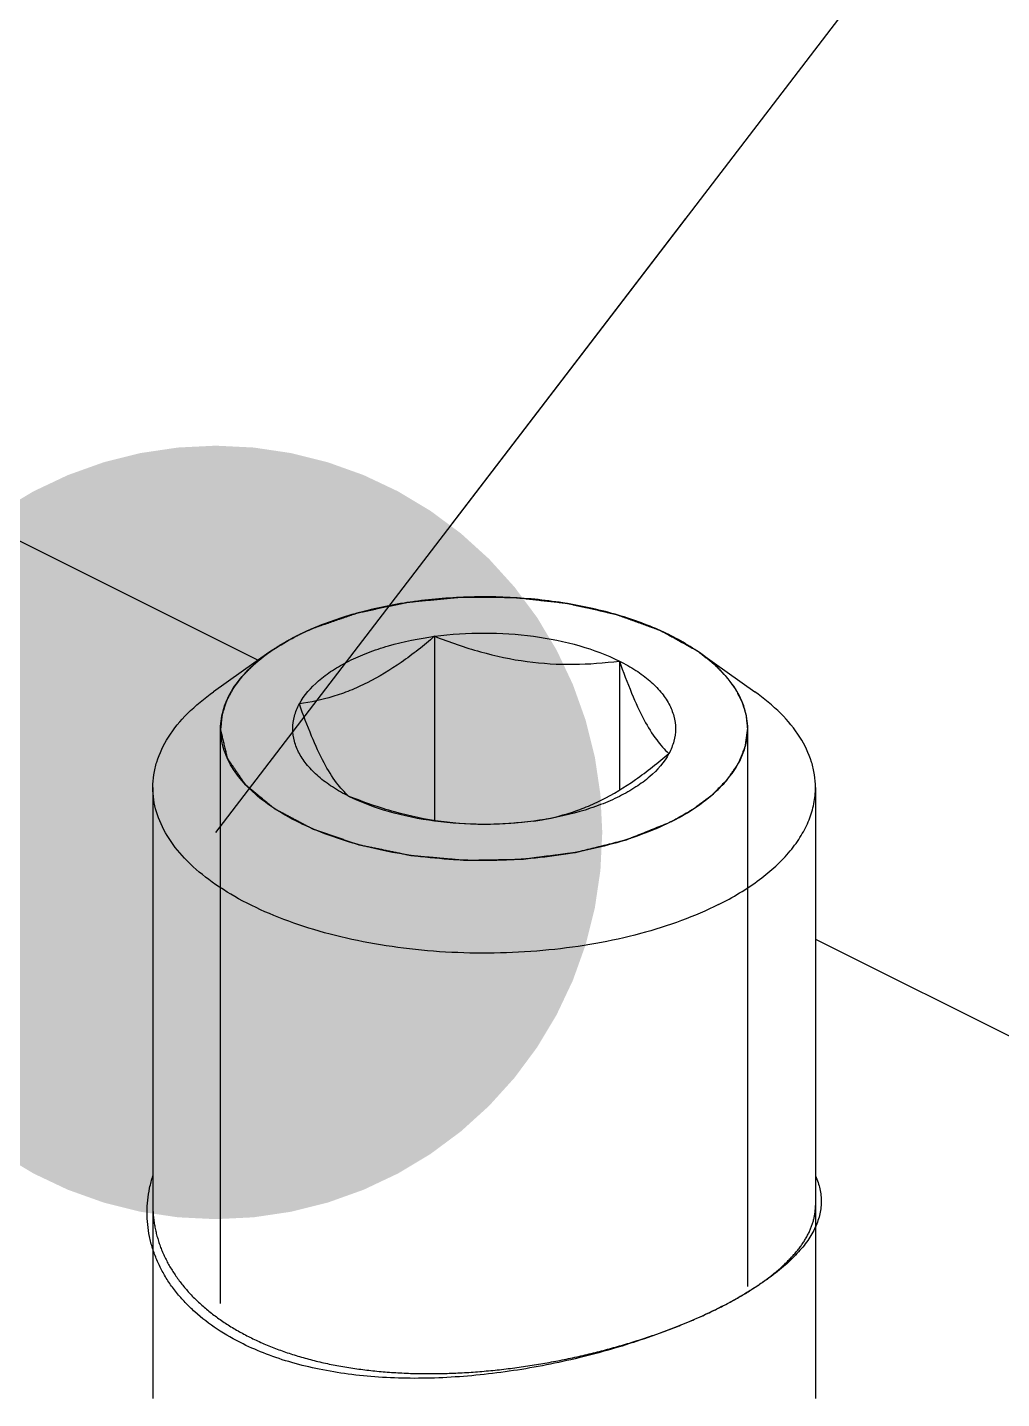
# Model space of a CAD drawing. Header units: millimetres. Extents: x 0 to 210, y 0 to 297.
# Drawn here: x 118.37 to 122.78, y 154.11 to 160.31 of the extents above; entities that cross this region are included whole.
import ezdxf

# ---------------------------------------------------------------- set-up
doc = ezdxf.new("R2010")
doc.units = ezdxf.units.MM
doc.header["$LTSCALE"] = 19.36
doc.layers.get('0').update_dxf_attribs({"linetype": 'CONTINUOUS'})
doc.layers.add('02___PRT_ALL_AXES', color=7, linetype='CONTINUOUS')
doc.styles.get("Standard").update_dxf_attribs({"font": 'txt', "width": 0.85})
doc.dimstyles.get("Standard").update_dxf_attribs({"dimtxt": 3.5, "dimasz": 3.5, "dimexe": 1.5, "dimexo": 1, "dimtad": 1, "dimdec": 3, "dimtxsty": 'STANDARD', "dimblk": 'OPEN', "dimblk1": 'OPEN', "dimblk2": 'OPEN', "dimcen": 0.09, "dimadec": 3, "dimazin": 2, "dimtol": 1, "dimtp": 0.001, "dimtm": 0.001, "dimtfac": 1, "dimtdec": 3, "dimtofl": 0, "dimtmove": 0, "dimatfit": 3, "dimldrblk": 'OPEN', "dimfxl": 1, "dimtolj": 1, "dimarcsym": 0})

# ---------------------------------------------------------------- blocks, each defined once
blk = doc.blocks.new('_OPEN')
at = {"color": 0, "linetype": 'BYBLOCK'}
for p, q in [((0, 0), (-1, 0.2143)), ((-1, -0.2143), (0, 0)), ((-1, 0), (0, 0))]:
    blk.add_line(p, q, dxfattribs=at)

msp = doc.modelspace()

# ---------------------------------------------------------------- linework, layer by layer
at = {"color": 2, "linetype": 'CONTINUOUS'}
for p, q in [((119.4653, 157.4821), (119.4631, 157.4806)), ((119.4761, 157.4896), (119.4653, 157.4821)), ((119.5325, 157.525), (119.5288, 157.5229)), ((121.4117, 157.4806), (121.4005, 157.4884)), ((119.2442, 154.5353), (119.2442, 157.1362)), ((119.2442, 157.1362), (119.2442, 157.1299)), ((121.6307, 154.6126), (121.6307, 157.1362))]:
    msp.add_line(p, q, dxfattribs=at)
for points, knots in [([(121.4005, 157.4884), (121.3936, 157.4922), (121.3799, 157.4998), (121.3593, 157.5112), (121.3388, 157.5226), (121.3182, 157.534), (121.3011, 157.5434), (121.2874, 157.551), (121.2771, 157.5567), (121.2686, 157.5614), (121.2617, 157.5652), (121.2566, 157.5681), (121.2514, 157.5709), (121.2472, 157.5733), (121.2437, 157.5752), (121.2416, 157.5764), (121.2399, 157.5773), (121.2386, 157.578), (121.2375, 157.5786), (121.2368, 157.579), (121.2363, 157.5793), (121.236, 157.5795), (121.2356, 157.5796), (121.2351, 157.5798), (121.2342, 157.5801), (121.2329, 157.5806), (121.2314, 157.5812), (121.2293, 157.5819), (121.2267, 157.5829), (121.2226, 157.5844), (121.2174, 157.5862), (121.2113, 157.5885), (121.2051, 157.5908), (121.1968, 157.5938), (121.1865, 157.5975), (121.1741, 157.6021), (121.1576, 157.6081), (121.1369, 157.6156), (121.1163, 157.6231), (121.0998, 157.6292), (121.0874, 157.6337), (121.0771, 157.6374), (121.0688, 157.6405), (121.0626, 157.6427), (121.0564, 157.645), (121.0513, 157.6469), (121.0471, 157.6484), (121.0446, 157.6493), (121.0425, 157.6501), (121.0409, 157.6506), (121.0397, 157.6511), (121.0386, 157.6515), (121.0379, 157.6518), (121.037, 157.6519), (121.0358, 157.6522), (121.0343, 157.6525), (121.0326, 157.6529), (121.0303, 157.6535), (121.0274, 157.6541), (121.0227, 157.6552), (121.0169, 157.6565), (121.0099, 157.6581), (121.0029, 157.6596), (120.9936, 157.6617), (120.982, 157.6644), (120.968, 157.6675), (120.9493, 157.6717), (120.9261, 157.677), (120.9028, 157.6823), (120.8841, 157.6865), (120.8702, 157.6896), (120.8562, 157.6928), (120.8446, 157.6954), (120.8352, 157.6975), (120.8294, 157.6988), (120.8248, 157.6999), (120.8213, 157.7007), (120.8184, 157.7013), (120.8163, 157.7018), (120.8152, 157.702), (120.8143, 157.7023), (120.8133, 157.7023), (120.8121, 157.7025), (120.8099, 157.7027), (120.8068, 157.7031), (120.8031, 157.7035), (120.7981, 157.704), (120.7918, 157.7047), (120.7819, 157.7058), (120.7694, 157.7072), (120.7544, 157.7089), (120.7394, 157.7106), (120.7195, 157.7128), (120.6945, 157.7155), (120.6696, 157.7183), (120.6496, 157.7205), (120.6347, 157.7222), (120.6197, 157.7238), (120.6072, 157.7252), (120.5972, 157.7263), (120.591, 157.727), (120.586, 157.7276), (120.5823, 157.728), (120.5792, 157.7283), (120.577, 157.7286), (120.5757, 157.7287), (120.5748, 157.7288), (120.5738, 157.7288), (120.5726, 157.7288), (120.5703, 157.7288), (120.5671, 157.7289), (120.5633, 157.7289), (120.5582, 157.7289), (120.5518, 157.729), (120.5416, 157.729), (120.5288, 157.7291), (120.5135, 157.7292), (120.4981, 157.7293), (120.4777, 157.7294), (120.4521, 157.7296), (120.4266, 157.7297), (120.4062, 157.7299), (120.3908, 157.73), (120.3755, 157.7301), (120.3627, 157.7301), (120.3525, 157.7302), (120.3461, 157.7302), (120.341, 157.7303), (120.3372, 157.7303), (120.334, 157.7303), (120.3317, 157.7303), (120.3305, 157.7303), (120.3295, 157.7304), (120.3286, 157.7302), (120.3273, 157.7301), (120.3251, 157.7299), (120.322, 157.7296), (120.3182, 157.7292), (120.3132, 157.7287), (120.3069, 157.7281), (120.2969, 157.7271), (120.2844, 157.7259), (120.2693, 157.7244), (120.2543, 157.723), (120.2342, 157.721), (120.2091, 157.7185), (120.1841, 157.7161), (120.164, 157.7141), (120.1489, 157.7127), (120.1339, 157.7112), (120.1214, 157.7099), (120.1113, 157.709), (120.1051, 157.7084), (120.1, 157.7079), (120.0963, 157.7075), (120.0932, 157.7072), (120.091, 157.707), (120.0897, 157.7068), (120.0887, 157.7068), (120.0879, 157.7066), (120.0867, 157.7063), (120.0846, 157.7059), (120.0817, 157.7053), (120.0782, 157.7045), (120.0735, 157.7035), (120.0676, 157.7023), (120.0582, 157.7003), (120.0464, 157.6978), (120.0323, 157.6948), (120.0181, 157.6918), (119.9993, 157.6879), (119.9758, 157.6829), (119.9522, 157.6779), (119.9334, 157.674), (119.9193, 157.671), (119.9075, 157.6685), (119.8981, 157.6665), (119.891, 157.665), (119.884, 157.6635), (119.8781, 157.6623), (119.8734, 157.6613), (119.8704, 157.6607), (119.8681, 157.6602), (119.8663, 157.6598), (119.8648, 157.6595), (119.8637, 157.6592), (119.8627, 157.6591), (119.862, 157.6588), (119.8609, 157.6584), (119.8596, 157.6579), (119.858, 157.6574), (119.8559, 157.6567), (119.8532, 157.6557), (119.849, 157.6543), (119.8437, 157.6524), (119.8374, 157.6502), (119.831, 157.648), (119.8226, 157.6451), (119.812, 157.6414), (119.7993, 157.637), (119.7824, 157.6312), (119.7612, 157.6238), (119.7358, 157.615), (119.702, 157.6033), (119.6766, 157.5945), (119.6596, 157.5886)], [0, 0, 0, 0, 0.015625, 0.03125, 0.046875, 0.0625, 0.078125, 0.085938, 0.09375, 0.101562, 0.105469, 0.109375, 0.113281, 0.117188, 0.119141, 0.121094, 0.12207, 0.123047, 0.124023, 0.124512, 0.124756, 0.125, 0.125244, 0.125488, 0.125977, 0.126953, 0.12793, 0.128906, 0.130859, 0.132812, 0.136719, 0.140625, 0.144531, 0.148438, 0.15625, 0.164062, 0.171875, 0.1875, 0.203125, 0.210938, 0.21875, 0.226562, 0.230469, 0.234375, 0.238281, 0.242188, 0.244141, 0.246094, 0.24707, 0.248047, 0.249023, 0.249512, 0.25, 0.250488, 0.250977, 0.251953, 0.25293, 0.253906, 0.255859, 0.257812, 0.261719, 0.265625, 0.269531, 0.273438, 0.28125, 0.289062, 0.296875, 0.3125, 0.328125, 0.335938, 0.34375, 0.351562, 0.359375, 0.363281, 0.367188, 0.369141, 0.371094, 0.373047, 0.374023, 0.374512, 0.375, 0.375488, 0.375977, 0.376953, 0.378906, 0.380859, 0.382812, 0.386719, 0.390625, 0.398438, 0.40625, 0.414062, 0.421875, 0.4375, 0.453125, 0.460938, 0.46875, 0.476562, 0.484375, 0.488281, 0.492188, 0.494141, 0.496094, 0.498047, 0.499023, 0.499512, 0.5, 0.500488, 0.500977, 0.501953, 0.503906, 0.505859, 0.507812, 0.511719, 0.515625, 0.523438, 0.53125, 0.539062, 0.546875, 0.5625, 0.578125, 0.585938, 0.59375, 0.601562, 0.609375, 0.613281, 0.617188, 0.619141, 0.621094, 0.623047, 0.624023, 0.624512, 0.625, 0.625488, 0.625977, 0.626953, 0.628906, 0.630859, 0.632812, 0.636719, 0.640625, 0.648438, 0.65625, 0.664062, 0.671875, 0.6875, 0.703125, 0.710938, 0.71875, 0.726562, 0.734375, 0.738281, 0.742188, 0.744141, 0.746094, 0.748047, 0.749023, 0.749512, 0.75, 0.750488, 0.750977, 0.751953, 0.753906, 0.755859, 0.757812, 0.761719, 0.765625, 0.773438, 0.78125, 0.789062, 0.796875, 0.8125, 0.828125, 0.835938, 0.84375, 0.851562, 0.855469, 0.859375, 0.863281, 0.867188, 0.869141, 0.871094, 0.87207, 0.873047, 0.874023, 0.874512, 0.875, 0.875488, 0.875977, 0.876953, 0.87793, 0.878906, 0.880859, 0.882812, 0.886719, 0.890625, 0.894531, 0.898438, 0.90625, 0.914062, 0.921875, 0.9375, 0.953125, 0.96875, 1, 1, 1, 1]), ([(119.5937, 157.558), (119.5926, 157.5575), (119.5909, 157.5567), (119.5887, 157.5555), (119.5873, 157.5548), (119.5862, 157.5543), (119.5855, 157.5539), (119.5851, 157.5537), (119.5848, 157.5536), (119.5844, 157.5534), (119.584, 157.5531), (119.5829, 157.5526), (119.5812, 157.5517), (119.5791, 157.5506), (119.5769, 157.5495), (119.5753, 157.5486), (119.5742, 157.5481), (119.5738, 157.5478), (119.5734, 157.5476), (119.5731, 157.5475), (119.5726, 157.5473), (119.572, 157.5469), (119.5709, 157.5463), (119.5695, 157.5456), (119.5682, 157.5449), (119.5671, 157.5443), (119.5663, 157.5439), (119.5657, 157.5436), (119.5652, 157.5433), (119.5649, 157.5432), (119.5647, 157.5431), (119.5645, 157.5429), (119.5641, 157.5427), (119.5635, 157.5424), (119.5626, 157.5419), (119.5615, 157.5413), (119.5601, 157.5406), (119.5584, 157.5396), (119.5556, 157.5381), (119.552, 157.5362), (119.5486, 157.5342), (119.5458, 157.5327), (119.5441, 157.5317), (119.5429, 157.531), (119.5422, 157.5306), (119.5416, 157.5303), (119.5408, 157.5298), (119.5389, 157.5288), (119.5362, 157.5272), (119.5337, 157.5258), (119.5325, 157.525)], [0, 0, 0, 0, 0.0625, 0.09375, 0.125, 0.140625, 0.15625, 0.164062, 0.167969, 0.171875, 0.179688, 0.1875, 0.21875, 0.25, 0.28125, 0.3125, 0.320312, 0.328125, 0.332031, 0.335938, 0.34375, 0.359375, 0.375, 0.40625, 0.4375, 0.453125, 0.46875, 0.484375, 0.492188, 0.496094, 0.5, 0.503906, 0.507812, 0.515625, 0.53125, 0.546875, 0.5625, 0.59375, 0.625, 0.6875, 0.75, 0.78125, 0.8125, 0.828125, 0.835938, 0.84375, 0.859375, 0.875, 0.9375, 1, 1, 1, 1]), ([(119.6596, 157.5886), (119.6585, 157.5881), (119.6567, 157.5874), (119.6543, 157.5863), (119.6529, 157.5857), (119.6517, 157.5852), (119.6509, 157.5849), (119.6504, 157.5846), (119.6501, 157.5845), (119.6497, 157.5843), (119.6492, 157.5841), (119.6481, 157.5836), (119.6463, 157.5828), (119.644, 157.5818), (119.642, 157.5809), (119.6405, 157.5802), (119.6395, 157.5798), (119.6387, 157.5794), (119.6383, 157.5792), (119.6378, 157.579), (119.6375, 157.5789), (119.637, 157.5787), (119.6363, 157.5783), (119.6352, 157.5778), (119.6337, 157.5772), (119.6323, 157.5765), (119.6311, 157.576), (119.6303, 157.5756), (119.6295, 157.5752), (119.629, 157.575), (119.6287, 157.5749), (119.6286, 157.5748), (119.6282, 157.5747), (119.6279, 157.5745), (119.6272, 157.5742), (119.6263, 157.5737), (119.6251, 157.5732), (119.6236, 157.5725), (119.6217, 157.5716), (119.6186, 157.5702), (119.6149, 157.5684), (119.6111, 157.5666), (119.6081, 157.5651), (119.6062, 157.5642), (119.6049, 157.5636), (119.6042, 157.5632), (119.6035, 157.5629), (119.6027, 157.5625), (119.6007, 157.5615), (119.5977, 157.56), (119.595, 157.5587), (119.5937, 157.558)], [0, 0, 0, 0, 0.0625, 0.09375, 0.125, 0.140625, 0.15625, 0.164062, 0.167969, 0.171875, 0.179688, 0.1875, 0.21875, 0.25, 0.28125, 0.296875, 0.3125, 0.320312, 0.328125, 0.332031, 0.335938, 0.34375, 0.359375, 0.375, 0.40625, 0.4375, 0.453125, 0.46875, 0.484375, 0.492188, 0.496094, 0.5, 0.503906, 0.507812, 0.515625, 0.53125, 0.546875, 0.5625, 0.59375, 0.625, 0.6875, 0.75, 0.78125, 0.8125, 0.828125, 0.835938, 0.84375, 0.859375, 0.875, 0.9375, 1, 1, 1, 1]), ([(119.4631, 157.4806), (119.455, 157.4743), (119.4429, 157.4647), (119.4288, 157.4535), (119.4207, 157.4472), (119.4147, 157.4424), (119.4096, 157.4384), (119.4056, 157.4352), (119.403, 157.4332), (119.401, 157.4316), (119.3998, 157.4306), (119.3989, 157.4299), (119.3984, 157.4295), (119.398, 157.4291), (119.3974, 157.4286), (119.3962, 157.4273), (119.3943, 157.4254), (119.3917, 157.4229), (119.3892, 157.4204), (119.3858, 157.417), (119.3799, 157.4111), (119.3715, 157.4026), (119.3631, 157.3942), (119.3572, 157.3883), (119.3538, 157.3849), (119.3512, 157.3824), (119.3487, 157.3799), (119.3468, 157.378), (119.3456, 157.3767), (119.345, 157.3762), (119.3446, 157.3757), (119.3442, 157.3753), (119.3436, 157.3745), (119.3428, 157.3734), (119.3414, 157.3715), (119.3397, 157.3692), (119.3369, 157.3656), (119.3335, 157.361), (119.3293, 157.3555), (119.3252, 157.3501), (119.3211, 157.3446), (119.3169, 157.3391), (119.3128, 157.3336), (119.3094, 157.3291), (119.3066, 157.3254), (119.3049, 157.3231), (119.3035, 157.3213), (119.3025, 157.3199), (119.3016, 157.3188), (119.301, 157.318), (119.3007, 157.3175), (119.3004, 157.3172), (119.3002, 157.3169), (119.3, 157.3164), (119.2996, 157.3156), (119.299, 157.3145), (119.2983, 157.3131), (119.2973, 157.3113), (119.2961, 157.309), (119.2942, 157.3053), (119.2918, 157.3008), (119.2889, 157.2953), (119.286, 157.2898), (119.2831, 157.2844), (119.2802, 157.2789), (119.2773, 157.2734), (119.2749, 157.2689), (119.273, 157.2652), (119.2718, 157.2629), (119.2709, 157.2611), (119.2703, 157.26), (119.2698, 157.2592), (119.2696, 157.2587), (119.2695, 157.2582), (119.2693, 157.2577), (119.2688, 157.2563), (119.2682, 157.2542), (119.2673, 157.2514), (119.2664, 157.2486), (119.2652, 157.2449), (119.2632, 157.2383), (119.2602, 157.229), (119.2573, 157.2197), (119.2552, 157.2132), (119.2541, 157.2094), (119.2532, 157.2066), (119.2523, 157.2039), (119.2516, 157.2018), (119.2512, 157.2004), (119.251, 157.1998), (119.2509, 157.1993), (119.2508, 157.1988), (119.2507, 157.198), (119.2506, 157.1967), (119.2504, 157.1948), (119.2501, 157.1923), (119.2497, 157.1884), (119.2492, 157.1834), (119.2485, 157.1775), (119.2477, 157.1696), (119.2467, 157.1598), (119.2454, 157.148), (119.2446, 157.1401), (119.2442, 157.1362)], [0, 0, 0, 0, 0.0625, 0.09375, 0.109375, 0.125, 0.140625, 0.148438, 0.15625, 0.160156, 0.164062, 0.166016, 0.166992, 0.167969, 0.169922, 0.171875, 0.179688, 0.1875, 0.195312, 0.203125, 0.21875, 0.25, 0.28125, 0.296875, 0.304688, 0.3125, 0.320312, 0.328125, 0.330078, 0.332031, 0.333008, 0.333984, 0.335938, 0.339844, 0.34375, 0.351562, 0.359375, 0.375, 0.390625, 0.40625, 0.421875, 0.4375, 0.453125, 0.46875, 0.476562, 0.484375, 0.488281, 0.492188, 0.496094, 0.498047, 0.499023, 0.5, 0.500977, 0.501953, 0.503906, 0.507812, 0.511719, 0.515625, 0.523438, 0.53125, 0.546875, 0.5625, 0.578125, 0.59375, 0.609375, 0.625, 0.640625, 0.648438, 0.65625, 0.660156, 0.664062, 0.666016, 0.666992, 0.667969, 0.669922, 0.671875, 0.679688, 0.6875, 0.695312, 0.703125, 0.71875, 0.75, 0.78125, 0.796875, 0.804688, 0.8125, 0.820312, 0.828125, 0.830078, 0.832031, 0.833008, 0.833984, 0.835938, 0.839844, 0.84375, 0.851562, 0.859375, 0.875, 0.890625, 0.90625, 0.9375, 0.96875, 1, 1, 1, 1]), ([(119.5288, 157.5229), (119.5268, 157.5217), (119.5237, 157.5199), (119.5202, 157.5178), (119.5182, 157.5166), (119.5167, 157.5157), (119.5153, 157.5148), (119.5141, 157.5141), (119.5134, 157.5137), (119.5131, 157.5135), (119.5128, 157.5133), (119.5125, 157.5131), (119.512, 157.5128), (119.5111, 157.5123), (119.5098, 157.5115), (119.5082, 157.5104), (119.5066, 157.5094), (119.5053, 157.5086), (119.5043, 157.508), (119.5035, 157.5075), (119.5029, 157.5071), (119.5026, 157.507), (119.5023, 157.5068), (119.5022, 157.5067), (119.5019, 157.5065), (119.5015, 157.5063), (119.5009, 157.5059), (119.5002, 157.5054), (119.4992, 157.5048), (119.498, 157.504), (119.4961, 157.5028), (119.4941, 157.5016), (119.4922, 157.5003), (119.4908, 157.4994), (119.4896, 157.4986), (119.4887, 157.498), (119.4881, 157.4976), (119.4876, 157.4973), (119.4873, 157.4971), (119.4871, 157.497), (119.4868, 157.4968), (119.4862, 157.4963), (119.4853, 157.4958), (119.4839, 157.4949), (119.4822, 157.4937), (119.4795, 157.4919), (119.4774, 157.4905), (119.4761, 157.4896)], [0, 0, 0, 0, 0.125, 0.1875, 0.21875, 0.25, 0.28125, 0.3125, 0.320312, 0.328125, 0.332031, 0.335938, 0.34375, 0.359375, 0.375, 0.40625, 0.4375, 0.453125, 0.46875, 0.484375, 0.492188, 0.496094, 0.5, 0.503906, 0.507812, 0.515625, 0.53125, 0.546875, 0.5625, 0.59375, 0.625, 0.6875, 0.71875, 0.75, 0.78125, 0.796875, 0.8125, 0.820312, 0.828125, 0.832031, 0.835938, 0.84375, 0.859375, 0.875, 0.90625, 0.9375, 1, 1, 1, 1]), ([(121.6307, 157.1362), (121.6299, 157.1437), (121.6288, 157.155), (121.6274, 157.1682), (121.6267, 157.1757), (121.6261, 157.1814), (121.6256, 157.1861), (121.6252, 157.1899), (121.625, 157.1922), (121.6248, 157.1941), (121.6247, 157.1953), (121.6246, 157.1961), (121.6245, 157.1966), (121.6244, 157.197), (121.6242, 157.1976), (121.6238, 157.199), (121.6231, 157.2011), (121.6223, 157.2039), (121.6214, 157.2067), (121.6203, 157.2104), (121.6183, 157.217), (121.6154, 157.2263), (121.6126, 157.2356), (121.6106, 157.2421), (121.6094, 157.2459), (121.6086, 157.2487), (121.6077, 157.2515), (121.6071, 157.2536), (121.6066, 157.255), (121.6065, 157.2556), (121.6063, 157.256), (121.6061, 157.2565), (121.6057, 157.2573), (121.6051, 157.2585), (121.6041, 157.2604), (121.6028, 157.2627), (121.6009, 157.2665), (121.5984, 157.2712), (121.5955, 157.2769), (121.5925, 157.2826), (121.5896, 157.2882), (121.5866, 157.2939), (121.5837, 157.2996), (121.5812, 157.3043), (121.5792, 157.3081), (121.578, 157.3104), (121.577, 157.3123), (121.5763, 157.3137), (121.5757, 157.3149), (121.5752, 157.3157), (121.575, 157.3162), (121.5748, 157.3166), (121.5745, 157.3169), (121.5742, 157.3173), (121.5736, 157.3181), (121.5728, 157.3192), (121.5718, 157.3205), (121.5705, 157.3223), (121.5689, 157.3245), (121.5662, 157.3281), (121.5629, 157.3325), (121.5589, 157.3378), (121.555, 157.3431), (121.551, 157.3484), (121.5471, 157.3537), (121.5431, 157.359), (121.5398, 157.3634), (121.5371, 157.3669), (121.5355, 157.3691), (121.5342, 157.3709), (121.5333, 157.372), (121.5328, 157.3728), (121.5324, 157.3732), (121.532, 157.3736), (121.5315, 157.3742), (121.5302, 157.3754), (121.5283, 157.3773), (121.5258, 157.3799), (121.5233, 157.3824), (121.52, 157.3858), (121.5141, 157.3917), (121.5058, 157.4002), (121.4974, 157.4086), (121.4916, 157.4146), (121.4882, 157.4179), (121.4857, 157.4205), (121.4836, 157.4226), (121.4819, 157.4243), (121.4809, 157.4253), (121.4801, 157.4262), (121.4795, 157.4267), (121.4791, 157.4271), (121.4786, 157.4275), (121.4777, 157.4283), (121.4764, 157.4293), (121.4743, 157.431), (121.4717, 157.4331), (121.4674, 157.4364), (121.4622, 157.4406), (121.4559, 157.4456), (121.4475, 157.4523), (121.4369, 157.4606), (121.4243, 157.4706), (121.4159, 157.4773), (121.4117, 157.4806)], [0, 0, 0, 0, 0.0625, 0.09375, 0.109375, 0.125, 0.140625, 0.148438, 0.15625, 0.160156, 0.164062, 0.166016, 0.166992, 0.167969, 0.169922, 0.171875, 0.179688, 0.1875, 0.195312, 0.203125, 0.21875, 0.25, 0.28125, 0.296875, 0.304688, 0.3125, 0.320312, 0.328125, 0.330078, 0.332031, 0.333008, 0.333984, 0.335938, 0.339844, 0.34375, 0.351562, 0.359375, 0.375, 0.390625, 0.40625, 0.421875, 0.4375, 0.453125, 0.46875, 0.476562, 0.484375, 0.488281, 0.492188, 0.496094, 0.498047, 0.499023, 0.5, 0.500977, 0.501953, 0.503906, 0.507812, 0.511719, 0.515625, 0.523438, 0.53125, 0.546875, 0.5625, 0.578125, 0.59375, 0.609375, 0.625, 0.640625, 0.648438, 0.65625, 0.660156, 0.664062, 0.666016, 0.666992, 0.667969, 0.669922, 0.671875, 0.679688, 0.6875, 0.695312, 0.703125, 0.71875, 0.75, 0.78125, 0.796875, 0.804688, 0.8125, 0.820312, 0.824219, 0.828125, 0.830078, 0.832031, 0.833008, 0.833984, 0.835938, 0.839844, 0.84375, 0.851562, 0.859375, 0.875, 0.890625, 0.90625, 0.9375, 0.96875, 1, 1, 1, 1]), ([(119.2442, 157.1299), (119.2459, 157.1227), (119.2493, 157.1083), (119.2544, 157.0866), (119.2595, 157.065), (119.2637, 157.0469), (119.2667, 157.0343), (119.2684, 157.0271), (119.2697, 157.0217), (119.2707, 157.0172), (119.2716, 157.0136), (119.2722, 157.0109), (119.2727, 157.0086), (119.2731, 157.007), (119.2733, 157.0061), (119.2735, 157.0055), (119.2736, 157.0049), (119.2737, 157.0044), (119.2738, 157.004), (119.2742, 157.0035), (119.2748, 157.0026), (119.2755, 157.0015), (119.2767, 156.9998), (119.2781, 156.9977), (119.2805, 156.9942), (119.2834, 156.9899), (119.287, 156.9848), (119.2905, 156.9796), (119.294, 156.9745), (119.2987, 156.9676), (119.3046, 156.959), (119.3117, 156.9487), (119.3187, 156.9384), (119.3258, 156.9281), (119.3317, 156.9195), (119.3364, 156.9126), (119.3399, 156.9074), (119.3434, 156.9023), (119.3464, 156.898), (119.3487, 156.8946), (119.3505, 156.892), (119.352, 156.8898), (119.3532, 156.8881), (119.354, 156.8868), (119.3548, 156.8858), (119.3553, 156.885), (119.3556, 156.8846), (119.3558, 156.8843), (119.356, 156.8839), (119.3565, 156.8836), (119.3573, 156.8829), (119.3585, 156.8819), (119.3599, 156.8807), (119.3618, 156.8792), (119.3641, 156.8772), (119.367, 156.8749), (119.3707, 156.8718), (119.3773, 156.8663), (119.3867, 156.8586), (119.3979, 156.8492), (119.4092, 156.8399), (119.4204, 156.8306), (119.4317, 156.8212), (119.4429, 156.8119), (119.4523, 156.8041), (119.4598, 156.7979), (119.4655, 156.7933), (119.4711, 156.7886), (119.4758, 156.7847), (119.4795, 156.7816), (119.4819, 156.7797), (119.4838, 156.7781), (119.4849, 156.7771), (119.4859, 156.7763), (119.4865, 156.7759), (119.4869, 156.7755), (119.4875, 156.7751), (119.4886, 156.7746), (119.4902, 156.7737), (119.492, 156.7727), (119.4939, 156.7717), (119.4964, 156.7704), (119.4995, 156.7688), (119.5045, 156.7661), (119.5107, 156.7628), (119.5182, 156.7589), (119.5257, 156.7549), (119.5356, 156.7496), (119.5481, 156.743), (119.563, 156.7351), (119.578, 156.7271), (119.5929, 156.7192), (119.6079, 156.7113), (119.6203, 156.7047), (119.6303, 156.6994), (119.6378, 156.6954), (119.644, 156.6921), (119.649, 156.6895), (119.6521, 156.6878), (119.6546, 156.6865), (119.6565, 156.6855), (119.658, 156.6847), (119.6593, 156.684), (119.66, 156.6836), (119.6606, 156.6833), (119.6609, 156.6831), (119.6613, 156.683), (119.6617, 156.6829), (119.6629, 156.6825), (119.6645, 156.6819), (119.6668, 156.6811), (119.6698, 156.6801), (119.6735, 156.6788), (119.6795, 156.6768), (119.687, 156.6742), (119.696, 156.6711), (119.708, 156.667), (119.7229, 156.6618), (119.7409, 156.6557), (119.7588, 156.6495), (119.7768, 156.6433), (119.7948, 156.6372), (119.8097, 156.632), (119.8217, 156.6279), (119.8307, 156.6248), (119.8397, 156.6217), (119.8471, 156.6192), (119.8531, 156.6171), (119.8576, 156.6156), (119.8621, 156.614), (119.8655, 156.6129), (119.8677, 156.6121), (119.8687, 156.6118), (119.8694, 156.6115), (119.87, 156.6113), (119.8706, 156.6112), (119.8719, 156.6109), (119.8738, 156.6105), (119.8771, 156.6099), (119.8813, 156.609), (119.888, 156.6076), (119.8965, 156.6059), (119.9099, 156.6031), (119.9267, 156.5997), (119.9469, 156.5956), (119.967, 156.5914), (119.9872, 156.5873), (120.0074, 156.5832), (120.0275, 156.579), (120.0477, 156.5749), (120.0645, 156.5714), (120.0779, 156.5687), (120.0863, 156.567), (120.093, 156.5656), (120.0972, 156.5647), (120.1006, 156.564), (120.1025, 156.5636), (120.1038, 156.5634), (120.1046, 156.5632), (120.1057, 156.5631), (120.1071, 156.563), (120.1097, 156.5628), (120.1138, 156.5624), (120.1191, 156.5619), (120.1245, 156.5614), (120.1316, 156.5608), (120.1406, 156.56), (120.1513, 156.5591), (120.162, 156.5581), (120.1763, 156.5568), (120.1942, 156.5552), (120.2157, 156.5533), (120.2371, 156.5514), (120.2586, 156.5495), (120.2801, 156.5476), (120.2979, 156.546), (120.3122, 156.5447), (120.323, 156.5438), (120.3319, 156.543), (120.3391, 156.5423), (120.3444, 156.5419), (120.3489, 156.5415), (120.352, 156.5412), (120.3538, 156.541), (120.3552, 156.541), (120.3565, 156.541), (120.3583, 156.5411), (120.3615, 156.5411), (120.3661, 156.5412), (120.3715, 156.5413), (120.3788, 156.5414), (120.3878, 156.5416), (120.3987, 156.5418), (120.4132, 156.5421), (120.4314, 156.5424), (120.4532, 156.5428), (120.4749, 156.5432), (120.4967, 156.5436), (120.5185, 156.544), (120.5367, 156.5443), (120.5512, 156.5446), (120.5621, 156.5448), (120.573, 156.545), (120.582, 156.5452), (120.5893, 156.5453), (120.5947, 156.5454), (120.5993, 156.5455), (120.6029, 156.5456), (120.6052, 156.5456), (120.6068, 156.5456), (120.6077, 156.5456), (120.6085, 156.5458), (120.6096, 156.5459), (120.6114, 156.5461), (120.6136, 156.5464), (120.6189, 156.5471), (120.6268, 156.5481), (120.6374, 156.5494), (120.6514, 156.5512), (120.669, 156.5535), (120.6902, 156.5562), (120.7113, 156.5589), (120.7324, 156.5615), (120.7535, 156.5642), (120.7746, 156.5669), (120.7957, 156.5696), (120.8133, 156.5719), (120.8257, 156.5734), (120.8327, 156.5743), (120.838, 156.575), (120.8433, 156.5757), (120.8477, 156.5762), (120.8512, 156.5767), (120.8534, 156.5769), (120.855, 156.5774), (120.8566, 156.5778), (120.8587, 156.5783), (120.8611, 156.5789), (120.8644, 156.5797), (120.87, 156.5811), (120.8782, 156.5831), (120.8879, 156.5856), (120.9009, 156.5888), (120.9172, 156.5929), (120.9367, 156.5977), (120.9562, 156.6026), (120.9757, 156.6075), (120.9952, 156.6123), (121.0147, 156.6172), (121.0309, 156.6212), (121.0439, 156.6245), (121.0537, 156.6269), (121.0618, 156.6289), (121.0683, 156.6306), (121.0724, 156.6316), (121.0756, 156.6324), (121.0777, 156.6329), (121.0793, 156.6333), (121.0803, 156.6335), (121.081, 156.6338), (121.0818, 156.6341), (121.083, 156.6346), (121.0848, 156.6353), (121.0877, 156.6365), (121.0913, 156.638), (121.0956, 156.6397), (121.1014, 156.642), (121.1085, 156.6449), (121.1172, 156.6484), (121.1287, 156.653), (121.1488, 156.6611), (121.1776, 156.6726), (121.2121, 156.6865), (121.2466, 156.7004), (121.2697, 156.7097), (121.2812, 156.7143)], [0, 0, 0, 0, 0.015625, 0.03125, 0.046875, 0.0625, 0.070312, 0.074219, 0.078125, 0.082031, 0.083984, 0.085938, 0.087891, 0.088867, 0.089355, 0.089844, 0.090332, 0.090576, 0.09082, 0.091309, 0.091797, 0.092773, 0.09375, 0.095703, 0.097656, 0.101562, 0.105469, 0.109375, 0.113281, 0.117188, 0.125, 0.132812, 0.140625, 0.148438, 0.15625, 0.160156, 0.164062, 0.167969, 0.171875, 0.173828, 0.175781, 0.177734, 0.178711, 0.179688, 0.180664, 0.181152, 0.181396, 0.181641, 0.181885, 0.182129, 0.182617, 0.183594, 0.18457, 0.185547, 0.1875, 0.189453, 0.191406, 0.195312, 0.203125, 0.210938, 0.21875, 0.226562, 0.234375, 0.242188, 0.25, 0.253906, 0.257812, 0.261719, 0.265625, 0.267578, 0.269531, 0.270508, 0.271484, 0.271973, 0.272461, 0.272705, 0.272949, 0.273438, 0.274414, 0.275391, 0.276367, 0.277344, 0.279297, 0.28125, 0.285156, 0.289062, 0.292969, 0.296875, 0.304688, 0.3125, 0.320312, 0.328125, 0.335938, 0.34375, 0.347656, 0.351562, 0.355469, 0.357422, 0.359375, 0.360352, 0.361328, 0.362305, 0.362793, 0.363281, 0.363525, 0.363647, 0.36377, 0.364014, 0.364258, 0.365234, 0.366211, 0.367188, 0.369141, 0.371094, 0.375, 0.378906, 0.382812, 0.390625, 0.398438, 0.40625, 0.414062, 0.421875, 0.429688, 0.433594, 0.4375, 0.441406, 0.445312, 0.447266, 0.449219, 0.451172, 0.453125, 0.453613, 0.454102, 0.454346, 0.45459, 0.454834, 0.455078, 0.456055, 0.457031, 0.458984, 0.460938, 0.464844, 0.46875, 0.476562, 0.484375, 0.492188, 0.5, 0.507812, 0.515625, 0.523438, 0.53125, 0.535156, 0.539062, 0.541016, 0.542969, 0.543945, 0.544922, 0.545166, 0.54541, 0.545898, 0.546387, 0.546875, 0.548828, 0.550781, 0.552734, 0.554688, 0.558594, 0.5625, 0.566406, 0.570312, 0.578125, 0.585938, 0.59375, 0.601562, 0.609375, 0.617188, 0.621094, 0.625, 0.628906, 0.630859, 0.632812, 0.634766, 0.635742, 0.63623, 0.636719, 0.637207, 0.637695, 0.638672, 0.640625, 0.642578, 0.644531, 0.648438, 0.652344, 0.65625, 0.664062, 0.671875, 0.679688, 0.6875, 0.695312, 0.703125, 0.707031, 0.710938, 0.714844, 0.71875, 0.720703, 0.722656, 0.724609, 0.725586, 0.726562, 0.727051, 0.727295, 0.727539, 0.728027, 0.728516, 0.729492, 0.730469, 0.734375, 0.738281, 0.742188, 0.75, 0.757812, 0.765625, 0.773438, 0.78125, 0.789062, 0.796875, 0.804688, 0.808594, 0.810547, 0.8125, 0.814453, 0.816406, 0.817383, 0.818359, 0.818848, 0.819336, 0.820312, 0.821289, 0.822266, 0.824219, 0.828125, 0.832031, 0.835938, 0.84375, 0.851562, 0.859375, 0.867188, 0.875, 0.882812, 0.890625, 0.894531, 0.898438, 0.902344, 0.904297, 0.90625, 0.907227, 0.908203, 0.908691, 0.90918, 0.909424, 0.909668, 0.910156, 0.911133, 0.912109, 0.914062, 0.916016, 0.917969, 0.921875, 0.925781, 0.929688, 0.9375, 0.953125, 0.96875, 0.984375, 1, 1, 1, 1]), ([(121.2812, 156.7143), (121.2875, 156.7179), (121.3002, 156.7251), (121.3193, 156.736), (121.3352, 156.745), (121.3479, 156.7522), (121.3574, 156.7577), (121.3653, 156.7622), (121.3717, 156.7658), (121.3757, 156.7681), (121.3788, 156.7699), (121.3808, 156.771), (121.3822, 156.7718), (121.383, 156.7723), (121.3837, 156.7728), (121.3845, 156.7734), (121.3859, 156.7744), (121.3876, 156.7757), (121.3904, 156.7778), (121.3938, 156.7803), (121.3979, 156.7834), (121.4034, 156.7875), (121.4131, 156.7947), (121.4268, 156.805), (121.4405, 156.8153), (121.4502, 156.8224), (121.4557, 156.8266), (121.4598, 156.8296), (121.4632, 156.8322), (121.466, 156.8343), (121.4677, 156.8355), (121.4691, 156.8366), (121.4699, 156.8372), (121.4706, 156.8377), (121.4711, 156.8381), (121.4715, 156.8385), (121.4723, 156.8393), (121.4735, 156.8405), (121.4751, 156.8422), (121.4767, 156.8438), (121.4788, 156.8459), (121.4825, 156.8497), (121.4879, 156.8551), (121.4943, 156.8616), (121.5006, 156.8681), (121.507, 156.8745), (121.5134, 156.881), (121.5198, 156.8875), (121.5252, 156.8929), (121.5294, 156.8972), (121.5321, 156.8999), (121.5342, 156.902), (121.5358, 156.9036), (121.5372, 156.905), (121.5381, 156.9059), (121.5386, 156.9065), (121.5391, 156.9069), (121.5393, 156.9073), (121.5397, 156.9079), (121.5404, 156.9089), (121.5414, 156.9104), (121.5426, 156.9121), (121.5442, 156.9145), (121.5462, 156.9174), (121.5494, 156.9221), (121.5534, 156.9279), (121.5581, 156.935), (121.5629, 156.942), (121.5677, 156.949), (121.5725, 156.956), (121.5773, 156.963), (121.5812, 156.9689), (121.584, 156.973), (121.5856, 156.9753), (121.5868, 156.9771), (121.588, 156.9788), (121.5889, 156.9801), (121.5895, 156.981), (121.5897, 156.9814), (121.59, 156.9817), (121.5901, 156.982), (121.5903, 156.9825), (121.5906, 156.9832), (121.5911, 156.9844), (121.5917, 156.9859), (121.5926, 156.9882), (121.5938, 156.9912), (121.5952, 156.9947), (121.5971, 156.9994), (121.6004, 157.0077), (121.6051, 157.0195), (121.6098, 157.0313), (121.6131, 157.0396), (121.615, 157.0443), (121.6164, 157.0478), (121.6176, 157.0508), (121.6185, 157.0531), (121.6191, 157.0546), (121.6196, 157.0558), (121.6199, 157.0565), (121.6201, 157.0571), (121.6202, 157.0576), (121.6203, 157.058), (121.6204, 157.059), (121.6206, 157.0603), (121.6208, 157.0622), (121.6211, 157.064), (121.6214, 157.0665), (121.622, 157.0708), (121.6228, 157.077), (121.6238, 157.0844), (121.6248, 157.0918), (121.6257, 157.0992), (121.6271, 157.109), (121.6287, 157.1214), (121.63, 157.1312), (121.6307, 157.1362)], [0, 0, 0, 0, 0.03125, 0.0625, 0.09375, 0.109375, 0.125, 0.140625, 0.148438, 0.15625, 0.160156, 0.164062, 0.166016, 0.166992, 0.167969, 0.169922, 0.171875, 0.175781, 0.179688, 0.1875, 0.195312, 0.203125, 0.21875, 0.25, 0.28125, 0.296875, 0.304688, 0.3125, 0.320312, 0.324219, 0.328125, 0.330078, 0.332031, 0.333008, 0.333984, 0.334961, 0.335938, 0.339844, 0.34375, 0.347656, 0.351562, 0.359375, 0.375, 0.390625, 0.40625, 0.421875, 0.4375, 0.453125, 0.46875, 0.476562, 0.484375, 0.488281, 0.492188, 0.496094, 0.498047, 0.499023, 0.5, 0.500977, 0.501953, 0.503906, 0.507812, 0.511719, 0.515625, 0.523438, 0.53125, 0.546875, 0.5625, 0.578125, 0.59375, 0.609375, 0.625, 0.640625, 0.648438, 0.652344, 0.65625, 0.660156, 0.664062, 0.665039, 0.666016, 0.666504, 0.666992, 0.667969, 0.669922, 0.671875, 0.675781, 0.679688, 0.6875, 0.695312, 0.703125, 0.71875, 0.75, 0.78125, 0.796875, 0.804688, 0.8125, 0.820312, 0.824219, 0.828125, 0.830078, 0.832031, 0.833008, 0.833984, 0.834961, 0.835938, 0.839844, 0.84375, 0.847656, 0.851562, 0.859375, 0.875, 0.890625, 0.90625, 0.921875, 0.9375, 0.96875, 1, 1, 1, 1])]:
    msp.add_open_spline(points, degree=3, knots=knots, dxfattribs=at)
at = {"color": 7, "linetype": 'CONTINUOUS'}
for points, knots in [([(119.3461, 154.3522), (119.3056, 154.3721), (119.2292, 154.4156), (119.143, 154.4815), (119.0834, 154.5393), (119.0439, 154.5844), (119.0092, 154.6317), (118.9794, 154.6809), (118.9548, 154.7318), (118.9354, 154.7842), (118.9215, 154.8378), (118.9131, 154.8924), (118.9104, 154.9475), (118.9134, 155.0029), (118.9221, 155.0582), (118.9317, 155.0945), (118.9374, 155.1124)], [0, 0, 0, 0, 0.143165, 0.278252, 0.343148, 0.406459, 0.468367, 0.52907, 0.588783, 0.647739, 0.706186, 0.764381, 0.822592, 0.881089, 0.940139, 1, 1, 1, 1]), ([(121.9374, 155.1125), (121.9418, 155.1029), (121.9496, 155.0835), (121.9579, 155.0538), (121.9628, 155.0238), (121.9641, 154.9937), (121.9618, 154.9635), (121.9559, 154.9333), (121.9464, 154.903), (121.9334, 154.8728), (121.9169, 154.8427), (121.8969, 154.8127), (121.8735, 154.7828), (121.8467, 154.7531), (121.8167, 154.7235), (121.7835, 154.6943), (121.7472, 154.6653), (121.7216, 154.6466), (121.7083, 154.6373)], [0, 0, 0, 0, 0.054844, 0.108112, 0.160368, 0.212241, 0.26439, 0.317475, 0.372117, 0.42888, 0.488243, 0.550604, 0.61627, 0.685473, 0.758373, 0.835069, 0.91561, 1, 1, 1, 1]), ([(121.7083, 154.6373), (121.6927, 154.6264), (121.6603, 154.6048), (121.5909, 154.5624), (121.536, 154.5329), (121.4981, 154.514)], [0, 0, 0, 0, 0.233746, 0.478563, 1, 1, 1, 1]), ([(121.4981, 154.514), (121.4607, 154.4953), (121.3827, 154.4591), (121.26, 154.4093), (121.1291, 154.3632), (120.9914, 154.3212), (120.8481, 154.2841), (120.7008, 154.2527), (120.5511, 154.2275), (120.4006, 154.2092), (120.2511, 154.1983), (120.1041, 154.1954), (119.9611, 154.2005), (119.8235, 154.214), (119.6923, 154.2358), (119.5686, 154.2658), (119.4532, 154.3038), (119.3806, 154.3352), (119.3461, 154.3522)], [0, 0, 0, 0, 0.056406, 0.116128, 0.178732, 0.243718, 0.310522, 0.378524, 0.447068, 0.515491, 0.583153, 0.649476, 0.713973, 0.776271, 0.836115, 0.893364, 0.947977, 1, 1, 1, 1])]:
    msp.add_open_spline(points, degree=3, knots=knots, dxfattribs=at)
at = {"layer": '02___PRT_ALL_AXES', "color": 7, "linetype": 'CONTINUOUS'}
for p, q in [((117.8715, 158.2173), (119.4141, 157.446)), ((120.2133, 157.5544), (120.2133, 156.7205)), ((119.4631, 157.4806), (119.2127, 157.3035)), ((121.4117, 157.4806), (121.6622, 157.3035)), ((121.0498, 157.4423), (121.0498, 156.8586)), ((118.9374, 156.8705), (118.9374, 154.1051)), ((121.9374, 156.8705), (121.9374, 154.1051)), ((121.9374, 156.1844), (123.48, 155.4131))]:
    msp.add_line(p, q, dxfattribs=at)
for points, knots in [([(121.4117, 157.4806), (121.358, 157.5186), (121.2344, 157.5864), (121.0254, 157.6606), (120.7896, 157.711), (120.5377, 157.7353), (120.2812, 157.7323), (120.0318, 157.7022), (119.8011, 157.6463), (119.6586, 157.5905), (119.5937, 157.558)], [0, 0, 0, 0, 0.104437, 0.222513, 0.351244, 0.486545, 0.623737, 0.757986, 0.884701, 1, 1, 1, 1]), ([(119.4631, 157.4806), (119.473, 157.4876), (119.515, 157.5159), (119.5592, 157.5408), (119.5937, 157.558)], [0, 0, 0, 0, 0.239648, 1, 1, 1, 1]), ([(119.6009, 157.2482), (119.6222, 157.2881), (119.6709, 157.3431), (119.7515, 157.4025), (119.8265, 157.4448), (119.9117, 157.4818), (120.0401, 157.5244), (120.1428, 157.545), (120.2133, 157.5544)], [0, 0, 0, 0, 0.192145, 0.303513, 0.425329, 0.557092, 0.697787, 1, 1, 1, 1]), ([(120.2133, 157.5544), (120.1646, 157.5129), (120.0672, 157.4355), (119.9367, 157.3553), (119.8309, 157.3078), (119.7296, 157.2724), (119.652, 157.2557), (119.6009, 157.2482)], [0, 0, 0, 0, 0.276543, 0.536551, 0.659077, 0.776702, 1, 1, 1, 1]), ([(120.2133, 157.5544), (120.2875, 157.5644), (120.4374, 157.574), (120.6584, 157.5598), (120.8649, 157.5182), (120.9925, 157.471), (121.0498, 157.4423)], [0, 0, 0, 0, 0.26283, 0.525653, 0.775223, 1, 1, 1, 1]), ([(120.2133, 157.5544), (120.281, 157.5278), (120.4181, 157.4802), (120.6294, 157.4351), (120.8415, 157.423), (120.9812, 157.4338), (121.0498, 157.4423)], [0, 0, 0, 0, 0.255908, 0.50889, 0.757018, 1, 1, 1, 1]), ([(119.2442, 157.1362), (119.2442, 157.167), (119.2544, 157.2311), (119.2986, 157.3222), (119.3696, 157.4077), (119.4297, 157.457), (119.4631, 157.4806)], [0, 0, 0, 0, 0.218614, 0.451705, 0.710155, 1, 1, 1, 1]), ([(121.6307, 157.1362), (121.6307, 157.167), (121.6204, 157.2311), (121.5762, 157.3222), (121.5052, 157.4077), (121.4451, 157.457), (121.4117, 157.4806)], [0, 0, 0, 0, 0.218612, 0.451702, 0.710149, 1, 1, 1, 1]), ([(121.0498, 157.4423), (121.0754, 157.4295), (121.1233, 157.4025), (121.1868, 157.3557), (121.2377, 157.3049), (121.2751, 157.2508), (121.2982, 157.1942), (121.306, 157.1362), (121.2982, 157.0781), (121.2833, 157.0417), (121.2739, 157.0241)], [0, 0, 0, 0, 0.160898, 0.308016, 0.441541, 0.562864, 0.674754, 0.78143, 0.888116, 1, 1, 1, 1]), ([(121.0498, 157.4423), (121.0671, 157.3933), (121.1009, 157.3027), (121.1554, 157.1822), (121.2114, 157.0899), (121.2535, 157.0425), (121.2739, 157.0241)], [0, 0, 0, 0, 0.325821, 0.605522, 0.827748, 1, 1, 1, 1]), ([(118.9374, 156.8705), (118.9374, 156.8898), (118.9404, 156.9287), (118.9587, 157.0071), (119.0059, 157.1045), (119.0951, 157.2118), (119.1707, 157.2738), (119.2127, 157.3035)], [0, 0, 0, 0, 0.108602, 0.219099, 0.452043, 0.710335, 1, 1, 1, 1]), ([(121.9374, 156.8705), (121.9374, 156.8898), (121.9344, 156.9287), (121.9161, 157.0071), (121.8689, 157.1045), (121.7797, 157.2118), (121.7041, 157.2738), (121.6622, 157.3035)], [0, 0, 0, 0, 0.108602, 0.219097, 0.45204, 0.710327, 1, 1, 1, 1]), ([(119.825, 156.83), (119.7994, 156.8428), (119.7515, 156.8698), (119.688, 156.9167), (119.6371, 156.9674), (119.5997, 157.0215), (119.5766, 157.0781), (119.5688, 157.1362), (119.5766, 157.1942), (119.5915, 157.2307), (119.6009, 157.2482)], [0, 0, 0, 0, 0.160898, 0.308016, 0.441541, 0.562864, 0.674754, 0.78143, 0.888116, 1, 1, 1, 1]), ([(119.825, 156.83), (119.8046, 156.8484), (119.7625, 156.8958), (119.7065, 156.9881), (119.652, 157.1086), (119.6182, 157.1992), (119.6009, 157.2482)], [0, 0, 0, 0, 0.172252, 0.394478, 0.674179, 1, 1, 1, 1]), ([(121.2812, 156.7143), (121.238, 156.6927), (121.1457, 156.6534), (120.9977, 156.607), (120.8377, 156.5718), (120.6112, 156.5408), (120.3226, 156.534), (120.0388, 156.5683), (119.8263, 156.6212), (119.683, 156.6712), (119.5556, 156.731), (119.4469, 156.7996), (119.359, 156.8758), (119.2939, 156.9582), (119.2535, 157.0455), (119.2442, 157.1067), (119.2442, 157.1362)], [0, 0, 0, 0, 0.062618, 0.129914, 0.201019, 0.274902, 0.426225, 0.574294, 0.644237, 0.710058, 0.770968, 0.826452, 0.876374, 0.921115, 0.961725, 1, 1, 1, 1]), ([(121.2812, 156.7143), (121.333, 156.7402), (121.4058, 156.7834), (121.4894, 156.8526), (121.5545, 156.9207), (121.6026, 156.9965), (121.6267, 157.0767), (121.6307, 157.1166), (121.6307, 157.1362)], [0, 0, 0, 0, 0.30216, 0.438473, 0.56515, 0.792782, 0.897825, 1, 1, 1, 1]), ([(120.6616, 156.7179), (120.7127, 156.7254), (120.7902, 156.7421), (120.8916, 156.7775), (120.9973, 156.825), (121.1278, 156.9052), (121.2252, 156.9825), (121.2739, 157.0241)], [0, 0, 0, 0, 0.223298, 0.340923, 0.463449, 0.723457, 1, 1, 1, 1]), ([(121.2739, 157.0241), (121.2526, 156.9842), (121.2039, 156.9292), (121.1234, 156.8698), (121.0484, 156.8275), (120.9632, 156.7905), (120.8347, 156.748), (120.732, 156.7273), (120.6616, 156.7179)], [0, 0, 0, 0, 0.192145, 0.303513, 0.425329, 0.557092, 0.697787, 1, 1, 1, 1]), ([(121.4981, 156.3402), (121.4438, 156.313), (121.3278, 156.2636), (121.1417, 156.2053), (120.9406, 156.1611), (120.7287, 156.1321), (120.5107, 156.1187), (120.291, 156.1214), (120.0745, 156.14), (119.8658, 156.1742), (119.6692, 156.2232), (119.489, 156.286), (119.3289, 156.3612), (119.1923, 156.4475), (119.0818, 156.5432), (119, 156.6468), (118.9491, 156.7566), (118.9374, 156.8334), (118.9374, 156.8705)], [0, 0, 0, 0, 0.062606, 0.129886, 0.200976, 0.274843, 0.350335, 0.426237, 0.50132, 0.574385, 0.644313, 0.71012, 0.771017, 0.826489, 0.876401, 0.921132, 0.961733, 1, 1, 1, 1]), ([(121.4981, 156.3402), (121.5632, 156.3727), (121.6808, 156.4425), (121.8041, 156.554), (121.8737, 156.6501), (121.9102, 156.7221), (121.9324, 156.7958), (121.9374, 156.8459), (121.9374, 156.8705)], [0, 0, 0, 0, 0.302086, 0.564558, 0.682403, 0.792833, 0.89785, 1, 1, 1, 1]), ([(120.6616, 156.7179), (120.593, 156.7093), (120.4533, 156.6985), (120.2412, 156.7107), (120.0298, 156.7558), (119.8928, 156.8034), (119.825, 156.83)], [0, 0, 0, 0, 0.242982, 0.49111, 0.744092, 1, 1, 1, 1]), ([(120.6616, 156.7179), (120.5873, 156.708), (120.4374, 156.6983), (120.2164, 156.7125), (120.0099, 156.7541), (119.8823, 156.8013), (119.825, 156.83)], [0, 0, 0, 0, 0.26283, 0.525653, 0.775223, 1, 1, 1, 1])]:
    msp.add_open_spline(points, degree=3, knots=knots, dxfattribs=at)
at = {"layer": '02___PRT_ALL_AXES', "color": 2, "linetype": 'CONTINUOUS'}
for points, knots in [([(118.9374, 154.979), (118.9374, 154.9712), (118.9378, 154.9557), (118.9393, 154.9325), (118.9419, 154.9093), (118.9456, 154.8861), (118.9503, 154.8631), (118.956, 154.8402), (118.9628, 154.8175), (118.9705, 154.7949), (118.9793, 154.7725), (118.9891, 154.7503), (118.9999, 154.7284), (119.0117, 154.7068), (119.0244, 154.6854), (119.0381, 154.6644), (119.0527, 154.6436), (119.0683, 154.6232), (119.0848, 154.6032), (119.1022, 154.5836), (119.1205, 154.5643), (119.1397, 154.5455), (119.1597, 154.5271), (119.1806, 154.5091), (119.2024, 154.4916), (119.2249, 154.4745), (119.2483, 154.458), (119.2724, 154.4419), (119.2973, 154.4263), (119.323, 154.4112), (119.3495, 154.3967), (119.3766, 154.3827), (119.4045, 154.3692), (119.4331, 154.3562), (119.4623, 154.3438), (119.4923, 154.332), (119.5228, 154.3207), (119.554, 154.31), (119.5859, 154.2998), (119.6183, 154.2903), (119.6513, 154.2813), (119.6848, 154.2729), (119.7189, 154.2651), (119.7535, 154.2579), (119.7886, 154.2513), (119.8242, 154.2453), (119.8602, 154.2399), (119.8967, 154.2351), (119.9335, 154.2308), (119.9708, 154.2272), (120.0084, 154.2242), (120.0463, 154.2217), (120.0845, 154.2199), (120.123, 154.2186), (120.1618, 154.2179), (120.2007, 154.2178), (120.2399, 154.2183), (120.2792, 154.2193), (120.3186, 154.2209), (120.3582, 154.223), (120.3977, 154.2257), (120.4373, 154.2289), (120.477, 154.2327), (120.5165, 154.2369), (120.5561, 154.2416), (120.5955, 154.2468), (120.6348, 154.2526), (120.6739, 154.2587), (120.7129, 154.2653), (120.7516, 154.2724), (120.7901, 154.2799), (120.8283, 154.2878), (120.8663, 154.2961), (120.9039, 154.3048), (120.9411, 154.3139), (120.978, 154.3233), (121.0144, 154.3331), (121.0505, 154.3432), (121.086, 154.3537), (121.1211, 154.3644), (121.1558, 154.3755), (121.1899, 154.3868), (121.2234, 154.3985), (121.2564, 154.4104), (121.2888, 154.4225), (121.3207, 154.4349), (121.3519, 154.4475), (121.3825, 154.4604), (121.4124, 154.4735), (121.4417, 154.4868), (121.4703, 154.5003), (121.4889, 154.5094), (121.4981, 154.514)], [0, 0, 0, 0, 0.011129, 0.02224, 0.03335, 0.044461, 0.055572, 0.066683, 0.077794, 0.088905, 0.100016, 0.111127, 0.122238, 0.133349, 0.14446, 0.155571, 0.166681, 0.177792, 0.188903, 0.200014, 0.211125, 0.222236, 0.233347, 0.244458, 0.255569, 0.26668, 0.277791, 0.288902, 0.300012, 0.311123, 0.322234, 0.333345, 0.344456, 0.355567, 0.366678, 0.377789, 0.3889, 0.400011, 0.411122, 0.422232, 0.433343, 0.444454, 0.455565, 0.466676, 0.477787, 0.488898, 0.500009, 0.51112, 0.522231, 0.533342, 0.544453, 0.555563, 0.566674, 0.577785, 0.588896, 0.600007, 0.611118, 0.622229, 0.63334, 0.644451, 0.655562, 0.666673, 0.677783, 0.688894, 0.700005, 0.711116, 0.722227, 0.733338, 0.744449, 0.75556, 0.766671, 0.777782, 0.788893, 0.800004, 0.811114, 0.822225, 0.833336, 0.844447, 0.855558, 0.866669, 0.87778, 0.888891, 0.900002, 0.911113, 0.922224, 0.933335, 0.944445, 0.955556, 0.966667, 0.977778, 0.988889, 1, 1, 1, 1]), ([(121.4981, 154.514), (121.5072, 154.5186), (121.5254, 154.5278), (121.5518, 154.5418), (121.5775, 154.556), (121.6025, 154.5704), (121.6266, 154.5849), (121.65, 154.5996), (121.6725, 154.6144), (121.6943, 154.6293), (121.7152, 154.6443), (121.7352, 154.6595), (121.7544, 154.6748), (121.7727, 154.6902), (121.7901, 154.7057), (121.8066, 154.7213), (121.8222, 154.737), (121.8368, 154.7527), (121.8505, 154.7686), (121.8632, 154.7845), (121.875, 154.8005), (121.8857, 154.8165), (121.8955, 154.8326), (121.9043, 154.8487), (121.9121, 154.8649), (121.9188, 154.8812), (121.9245, 154.8974), (121.9292, 154.9137), (121.9329, 154.93), (121.9355, 154.9464), (121.9371, 154.9627), (121.9374, 154.9736), (121.9374, 154.979)], [0, 0, 0, 0, 0.033335, 0.06667, 0.100005, 0.13334, 0.166676, 0.200011, 0.233346, 0.266681, 0.300016, 0.333351, 0.366686, 0.400021, 0.433356, 0.466691, 0.500027, 0.533362, 0.566697, 0.600032, 0.633367, 0.666702, 0.700037, 0.733372, 0.766707, 0.800043, 0.833378, 0.866713, 0.900048, 0.933383, 0.966718, 1, 1, 1, 1])]:
    msp.add_open_spline(points, degree=3, knots=knots, dxfattribs=at)

# ---------------------------------------------------------------- leaders
at = {"color": 2, "linetype": 'CONTINUOUS'}
msp.add_leader([(119.2222, 156.6669), (139.0291, 182.5163)], dimstyle='STANDARD', override={"dimtad": 0, "dimldrblk": 'DOT'}, dxfattribs=at)

doc.saveas('drawing.dxf')
